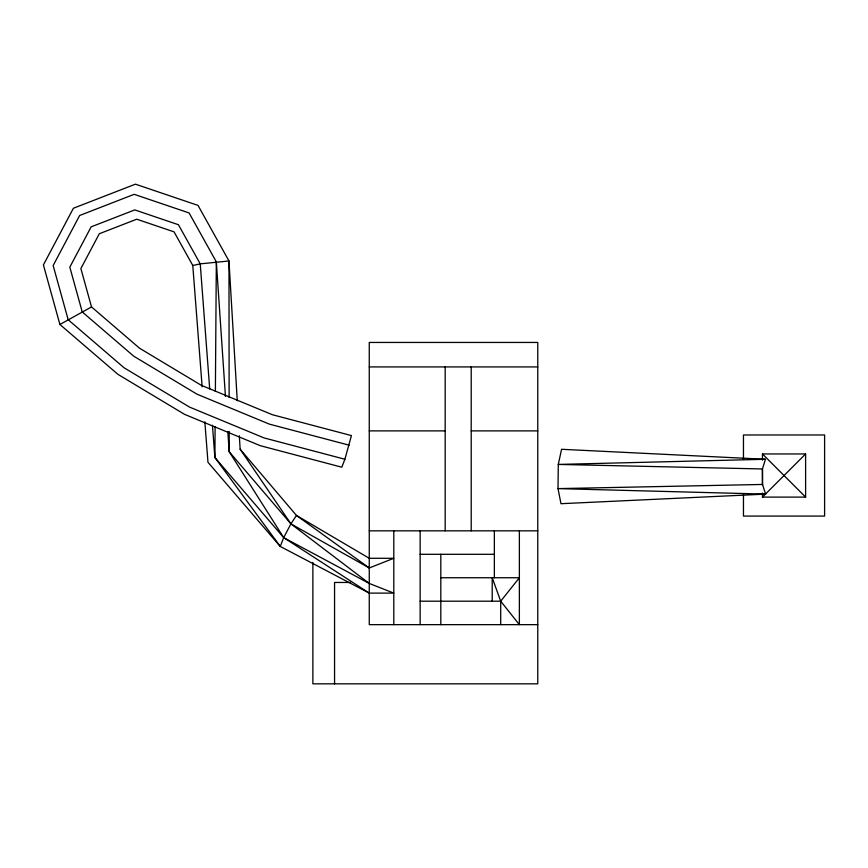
<?xml version="1.0" encoding="UTF-8"?>
<svg xmlns="http://www.w3.org/2000/svg" width="868" height="868" viewBox="0 0 868 868"><rect width="100%" height="100%" fill="white"/><g stroke="black" fill="none" stroke-linecap="round" stroke-linejoin="round"><path stroke-width="1.3" d="M215.123 426.492L214.895 457.534L280.255 546.449L369.258 593.115L393.79 593.115L369.258 583.448L283.706 537.639L214.895 457.534L212.443 425.255M215.383 391.414L216.327 261.854L189.094 212.953L134.171 194.323L79.639 215.503L53.154 265.543L68.181 319.739L124.124 367.815L189.517 407.081L264.056 437.917L344.889 459.248L351.431 435.584L272.378 414.72L201.376 385.349L139.585 348.242L91.52 306.936L80.876 268.548L99.31 233.742L136.732 219.203L174.056 231.864L192.783 265.489L202.146 386.803M765.435 459.281L558.287 464.423L762.451 468.97L762.527 484.452L765.598 494.109L560.967 503.711L558.015 488.619L558.287 464.423L561.563 449.288L765.435 459.281L762.451 468.97L762.451 485.049M344.889 459.248L341.818 467.212L260.357 445.707L184.569 414.361L117.918 374.336L59.914 324.491L43.4 264.935L73.411 208.244L135.419 184.168L198.023 205.401L228.978 260.975L237.268 400.799M500.706 624.656L500.706 601.198L519.368 577.741L440.814 577.741M762.451 497.104L805.612 453.953L805.612 497.104L762.451 497.104L762.451 493.078M59.914 324.491L91.52 306.936M227.828 431.515L229.195 451.718L290.91 523.86L369.258 567.965L393.79 558.287L369.258 558.287L296.455 515.44L240.132 449.201L239.329 435.758M192.783 265.489L200.237 263.861L228.978 260.975L229.13 397.598M762.527 484.452L558.015 488.619L765.598 494.109M369.258 366.925L537.769 366.925M369.258 430.886L445.175 430.886M471.205 430.886L537.769 430.886M762.451 460.214L762.451 453.953L805.612 453.953M369.258 530.836L537.769 530.836M420.145 554.294L494.359 554.294M350.574 582.461L334.56 582.461L334.56 683.832M420.145 601.198L500.706 601.198L519.368 624.656L519.368 530.836M537.769 624.656L369.258 624.656L369.258 342.448L537.769 342.448L537.769 683.832L312.871 683.832L312.871 562.399M349.164 445.186L269.406 424.137L196.993 394.18L133.77 356.216L82.232 311.927L69.82 267.16L91.162 226.841L134.757 209.904L178.439 224.725L200.237 263.861L209.698 388.94M369.258 593.115L283.706 537.639L229.195 451.718L229.174 431.418M369.258 567.965L296.455 515.44L290.91 523.86L283.706 537.639L280.255 546.449L207.973 462.297L204.848 421.848M369.258 583.448L290.91 523.86L240.132 449.201M762.451 453.953L805.612 497.104M500.706 601.198L492.21 577.741L492.21 601.198M216.327 261.854L225.452 396.502M743.464 459.302L743.464 434.976L824.6 434.976L824.6 516.08L743.464 516.08L743.464 494.456M494.359 530.836L494.359 577.741M471.205 366.925L471.205 530.836M445.175 366.925L445.175 530.836M440.814 554.294L440.814 624.656M420.145 530.836L420.145 624.656M393.79 530.836L393.79 624.656"/></g></svg>
